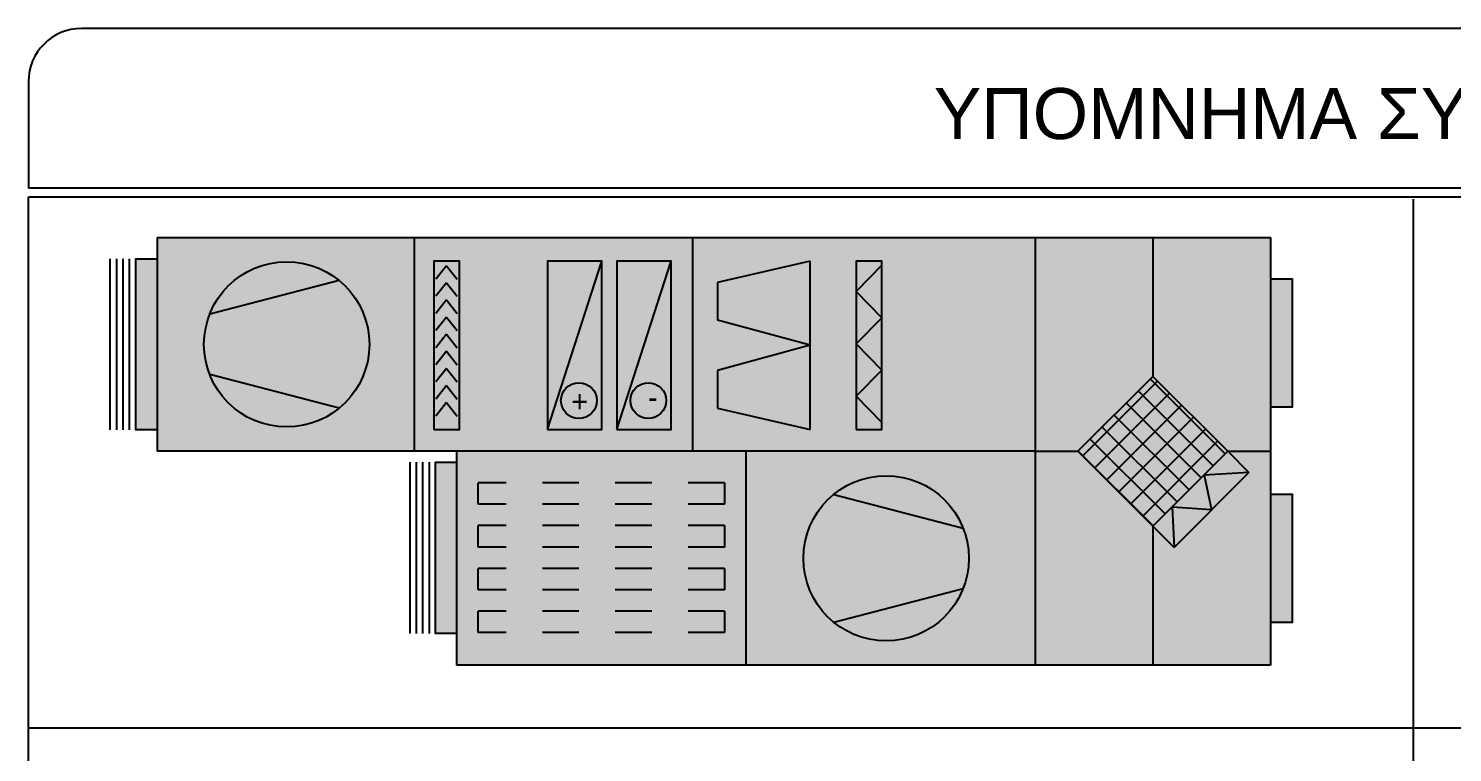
# Model space of a CAD drawing. Header units: metres. Extents: x -11 to 85, y -301 to 135.
# Drawn here: x 64.556 to 68.466, y -26.391 to -24.401 of the extents above; entities that cross this region are included whole.
import ezdxf
from ezdxf.enums import TextEntityAlignment as Align

# ---------------------------------------------------------------- set-up
doc = ezdxf.new("R2010")
doc.units = ezdxf.units.M
doc.header["$LTSCALE"] = 0.036
doc.linetypes.add('HIDDEN', pattern=[0.375, 0.25, -0.125])
for name, color, linetype in [('fan klimatistikes', 160, 'Continuous'), ('fan klimatistiki exartimata', 170, 'Continuous'), ('mihanologika text', 20, 'Continuous')]:
    doc.layers.add(name, color=color, linetype=linetype)
doc.layers.add('fan klimatistikes_hatch', color=121, linetype='Continuous', lineweight=0)
doc.styles.add('CE5W', font='WGSIMPL.SHX')
doc.styles.add('TSK_OM', font='arial.ttf')

# ---------------------------------------------------------------- blocks, each defined once
blk = doc.blocks.new('ΚΚΜ-1')
at = {"layer": 'fan klimatistikes_hatch'}
for color, points in [(141, [(-0.0061, -0.0021), (-0.0061, 0.5979), (-0.8461, 0.5979), (-0.8461, 1.1979), (-3.1261, 1.1979), (-3.1261, -0.0021)]), (21, [(-3.1861, 0.7176), (-3.1261, 0.7176), (-3.1261, 1.0776), (-3.1861, 1.0776)]), (21, [(-0.7861, 1.1087), (-0.8461, 1.1087), (-0.8461, 0.6287), (-0.7861, 0.6287)]), (21, [(-0.0061, 0.0579), (0.0539, 0.0579), (0.0539, 0.5379), (-0.0061, 0.5379)]), (21, [(-3.1261, 0.4743), (-3.1861, 0.4743), (-3.1861, 0.1143), (-3.1261, 0.1143)])]:
    blk.add_hatch(color=color, dxfattribs=at).paths.add_polyline_path(points)
at = {"layer": 'fan klimatistiki exartimata', "ltscale": 0.6}
h = blk.add_hatch(dxfattribs=at)
h.set_pattern_fill('ANSI37', color=256, scale=0.015, style=0)
h.set_pattern_definition([(225, (214664.68825, 951753.29188), (0.033675960454, -0.033675960454), []), (315, (214664.68825, 951753.29188), (0.033675960454, 0.033675960454), [])])
h.paths.add_polyline_path([(-2.7961, 0.3879), (-3.0061, 0.5979), (-2.7961, 0.8079), (-2.5861, 0.5979)])
at = {"layer": 'fan klimatistikes', "ltscale": 0.6}
for p, q in [((-3.1261, -0.0021), (-3.1261, 1.1979)), ((-3.1261, 1.1979), (-0.8461, 1.1979)), ((-0.8461, 1.1979), (-0.8461, 0.5979)), ((-0.7681, 0.6287), (-0.7681, 1.1087)), ((-0.7501, 0.6287), (-0.7501, 1.1087)), ((-0.7321, 0.6287), (-0.7321, 1.1087)), ((-0.7141, 0.6287), (-0.7141, 1.1087)), ((-0.8461, 0.5979), (-0.0061, 0.5979)), ((-0.0061, -0.0021), (-0.0061, 0.5979)), ((0.0719, 0.0579), (0.0719, 0.5379)), ((0.0899, 0.0579), (0.0899, 0.5379)), ((0.1079, 0.0579), (0.1079, 0.5379)), ((0.1259, 0.0579), (0.1259, 0.5379)), ((-0.0061, -0.0021), (-3.1261, -0.0021))]:
    blk.add_line(p, q, dxfattribs=at)
for points in [[(-3.1261, 0.7176), (-3.1861, 0.7176), (-3.1861, 1.0776), (-3.1261, 1.0776)], [(-0.8461, 1.1087), (-0.7861, 1.1087), (-0.7861, 0.6287), (-0.8461, 0.6287)], [(-0.0061, 0.5379), (0.0539, 0.5379), (0.0539, 0.0579), (-0.0061, 0.0579)], [(-3.1261, 0.1143), (-3.1861, 0.1143), (-3.1861, 0.4743), (-3.1261, 0.4743)]]:
    blk.add_lwpolyline(points, dxfattribs=at)
at = {"layer": 'fan klimatistiki exartimata', "ltscale": 0.6}
for p, q in [((-2.7961, 0.8079), (-2.7961, 1.1979)), ((-2.4661, -0.0021), (-2.4661, 1.1979)), ((-1.6561, 0.5979), (-1.6561, 1.1979)), ((-3.0655, 0.6573), (-2.8555, 0.8673)), ((-2.7961, 0.8079), (-2.8555, 0.8673)), ((-2.8498, 0.7542), (-2.8555, 0.8673)), ((-3.0061, 0.5979), (-2.7961, 0.8079)), ((-2.7961, 0.8079), (-2.5861, 0.5979)), ((-2.9395, 0.6645), (-2.9605, 0.7623)), ((-2.9605, 0.7623), (-2.8498, 0.7542)), ((-3.0655, 0.6573), (-2.9395, 0.6645)), ((-3.0061, 0.5979), (-3.0655, 0.6573)), ((-3.0061, 0.5979), (-3.1261, 0.5979)), ((-2.7961, 0.3879), (-3.0061, 0.5979)), ((-2.5861, 0.5979), (-2.7961, 0.3879)), ((-2.4661, 0.5979), (-2.5861, 0.5979)), ((-2.4661, 0.5979), (-0.8461, 0.5979)), ((-1.5061, -0.0021), (-1.5061, 0.5979)), ((-0.7261, -0.0021), (-0.7261, 0.5979)), ((-1.5765, 0.4765), (-1.8362, 0.5365)), ((-1.8362, 0.5365), (-1.8362, 0.0647)), ((-1.2944, 0.5365), (-1.4465, 0.0647)), ((-1.0997, 0.5365), (-1.2518, 0.0647)), ((-2.0371, 0.5169), (-1.9652, 0.4434)), ((-0.8171, 0.4613), (-0.8471, 0.4992)), ((-0.8171, 0.4613), (-0.7871, 0.4992)), ((-2.0371, 0.37), (-1.9652, 0.4434)), ((-1.5765, 0.3716), (-1.5765, 0.4765)), ((-0.8171, 0.4133), (-0.8471, 0.4512)), ((-0.8171, 0.4133), (-0.7871, 0.4512)), ((-0.8171, 0.3653), (-0.8471, 0.4032)), ((-0.8171, 0.3653), (-0.7871, 0.4032)), ((-2.7961, -0.0021), (-2.7961, 0.3879)), ((-2.0371, 0.37), (-1.9652, 0.2965)), ((-1.8362, 0.3006), (-1.5765, 0.3716)), ((-0.8171, 0.3173), (-0.8471, 0.3552)), ((-0.8171, 0.3173), (-0.7871, 0.3552)), ((-2.0371, 0.2231), (-1.9652, 0.2965)), ((-1.8362, 0.3006), (-1.5765, 0.2296)), ((-0.8171, 0.2693), (-0.8471, 0.3072)), ((-0.8171, 0.2693), (-0.7871, 0.3072)), ((-0.8171, 0.2213), (-0.8471, 0.2592)), ((-0.8171, 0.2213), (-0.7871, 0.2592)), ((-2.0371, 0.2231), (-1.9652, 0.1496)), ((-1.5765, 0.1247), (-1.5765, 0.2296)), ((-0.8171, 0.1733), (-0.8471, 0.2112)), ((-0.8171, 0.1733), (-0.7871, 0.2112)), ((-0.8171, 0.1253), (-0.8471, 0.1632)), ((-0.8171, 0.1253), (-0.7871, 0.1632)), ((-2.0371, 0.0762), (-1.9652, 0.1496)), ((-1.8362, 0.0647), (-1.5765, 0.1247)), ((-0.8171, 0.0773), (-0.8471, 0.1152)), ((-0.8171, 0.0773), (-0.7871, 0.1152))]:
    blk.add_line(p, q, dxfattribs=at)
at = {"layer": 'fan klimatistiki exartimata', "linetype": 'Continuous', "ltscale": 0.6}
for p, q in [((-1.9022, 1.0773), (-2.2646, 0.9822)), ((-1.9022, 0.7185), (-2.2646, 0.8136)), ((-0.5158, 0.4773), (-0.1534, 0.3822)), ((-0.5158, 0.1185), (-0.1534, 0.2136))]:
    blk.add_line(p, q, dxfattribs=at)
at = {"layer": 'fan klimatistiki exartimata', "linetype": 'HIDDEN', "ltscale": 0.6}
for p, q in [((-1.5961, 1.0462), (-1.5961, 1.1062)), ((-1.5961, 1.1062), (-0.9061, 1.1062)), ((-0.9061, 1.1062), (-0.9061, 1.0462)), ((-1.5961, 1.0462), (-0.9061, 1.0462)), ((-1.5961, 0.9262), (-1.5961, 0.9862)), ((-1.5961, 0.9862), (-0.9061, 0.9862)), ((-0.9061, 0.9862), (-0.9061, 0.9262)), ((-1.5961, 0.9262), (-0.9061, 0.9262)), ((-1.5961, 0.8062), (-1.5961, 0.8662)), ((-1.5961, 0.8662), (-0.9061, 0.8662)), ((-0.9061, 0.8662), (-0.9061, 0.8062)), ((-1.5961, 0.8062), (-0.9061, 0.8062)), ((-1.5961, 0.6862), (-1.5961, 0.7462)), ((-1.5961, 0.7462), (-0.9061, 0.7462)), ((-0.9061, 0.7462), (-0.9061, 0.6862)), ((-1.5961, 0.6862), (-0.9061, 0.6862))]:
    blk.add_line(p, q, dxfattribs=at)
at = {"layer": 'fan klimatistiki exartimata', "ltscale": 0.6}
for points in [[(-1.9652, 0.5365), (-2.0371, 0.5365), (-2.0371, 0.0647), (-1.9652, 0.0647)], [(-1.2944, 0.5365), (-1.4465, 0.5365), (-1.4465, 0.0647), (-1.2944, 0.0647)], [(-1.0997, 0.5365), (-1.2518, 0.5365), (-1.2518, 0.0647), (-1.0997, 0.0647)], [(-0.7812, 0.5365), (-0.8531, 0.5365), (-0.8531, 0.0647), (-0.7812, 0.0647)]]:
    blk.add_lwpolyline(points, close=True, dxfattribs=at)
at = {"layer": 'fan klimatistiki exartimata', "linetype": 'Continuous', "ltscale": 0.6}
for centre in [(-2.0488, 0.8979), (-0.3692, 0.2979)]:
    blk.add_circle(centre, 0.2317, dxfattribs=at)
at = {"layer": 'fan klimatistiki exartimata', "ltscale": 0.6}
for centre in [(-1.3825, 0.4556), (-1.1879, 0.4556)]:
    blk.add_circle(centre, 0.0501, dxfattribs=at)
at = {"layer": 'fan klimatistiki exartimata', "ltscale": 0.6, "style": 'CE5W'}
for s, p in [('+', (-1.2136, 0.4299)), ('-', (-1.4082, 0.4299))]:
    blk.add_text(s, height=0.06, dxfattribs=at).set_placement(p)

msp = doc.modelspace()

# ---------------------------------------------------------------- linework, layer by layer
at = {"layer": 'mihanologika text'}
for p, q in [((72.8204, -24.4012), (64.7014, -24.4012)), ((64.5555, -24.5472), (64.5555, -24.8401)), ((72.9663, -24.8401), (64.5555, -24.8401)), ((64.5555, -24.8641), (72.9663, -24.8641)), ((68.3573, -24.8708), (68.3573, -33.5994)), ((64.5555, -26.3235), (72.9663, -26.3235))]:
    msp.add_line(p, q, dxfattribs=at)
msp.add_lwpolyline([(64.5555, -24.8641), (72.9649, -24.8641), (72.9649, -33.5989), (64.5555, -33.5989)], close=True, dxfattribs=at)
msp.add_arc((64.7014, -24.5472), 0.1459, 90, 180, dxfattribs=at)

# ---------------------------------------------------------------- block references
at = {"layer": 'fan klimatistikes', "xscale": 0.9799999999959255, "yscale": 0.9800000000177533, "zscale": 0.9799999999999999, "rotation": 180}
msp.add_blockref('ΚΚΜ-1', (64.9027, -24.9775), dxfattribs=at)

# ---------------------------------------------------------------- texts
at = {"layer": 'mihanologika text', "style": 'TSK_OM'}
msp.add_text('ΥΠΟΜΝΗΜΑ ΣΥΣΤΗΜΑΤΩΝ ΚΙΝΗΣΗΣ', height=0.14, dxfattribs=at).set_placement((68.7686, -24.7051), align=Align.CENTER)

doc.saveas('drawing.dxf')
